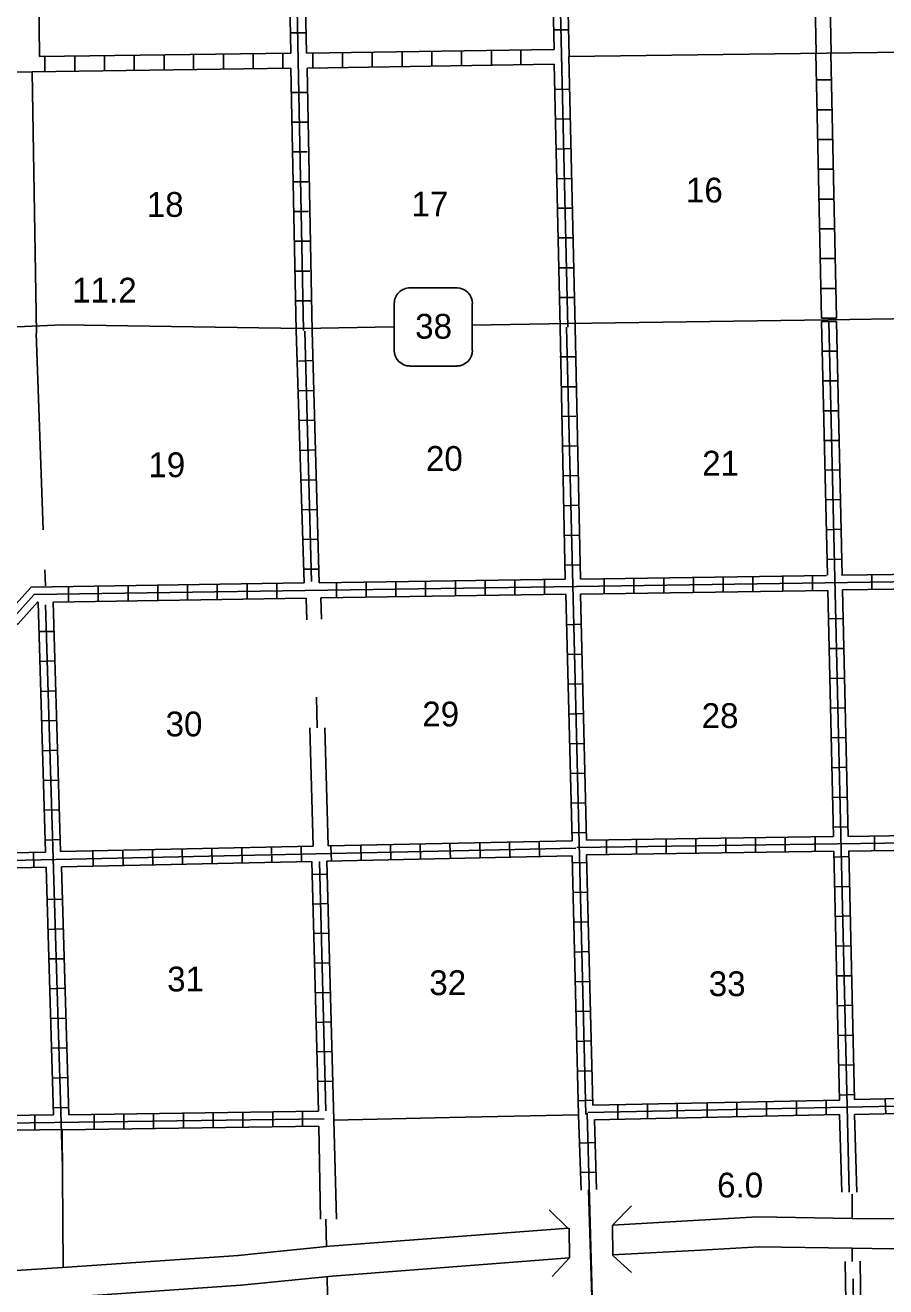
# Model space of a CAD drawing. Extents: x 1881594 to 2243936, y 15775045 to 16151935.
# Drawn here: x 2039499 to 2056850, y 15865191 to 15890631 of the extents above; entities that cross this region are included whole.
import ezdxf

# ---------------------------------------------------------------- set-up
doc = ezdxf.new("R2010")
doc.units = 0
for name, color, linetype in [('L10', 7, 'Continuous'), ('L11', 7, 'Continuous'), ('L13', 7, 'Continuous'), ('L14', 7, 'Continuous'), ('L18', 7, 'Continuous'), ('L28', 7, 'Continuous'), ('L3', 7, 'Continuous'), ('L4', 7, 'Continuous'), ('L5', 7, 'Continuous'), ('L8', 7, 'Continuous')]:
    doc.layers.add(name, color=color, linetype=linetype)

msp = doc.modelspace()

# ---------------------------------------------------------------- linework, layer by layer
at = {"layer": 'L10'}
for p, q in [((2045176, 15878643), (2045162, 15879077)), ((2045476, 15878653), (2045462, 15879081))]:
    msp.add_line(p, q, dxfattribs=at)
for points in [[(2056062, 15863665), (2056030, 15865701)], [(2056363, 15863665), (2056331, 15865705)]]:
    msp.add_lwpolyline(points, dxfattribs=at)
at = {"layer": 'L11'}
for p, q in [((2039790, 15890002), (2039711, 15895258)), ((2045305, 15874074), (2045238, 15876460)), ((2045605, 15874080), (2045538, 15876464)), ((2045454, 15866557), (2045421, 15868429))]:
    msp.add_line(p, q, dxfattribs=at)
for points in [[(2055920, 15868666), (2055962, 15867097)], [(2056221, 15868666), (2056263, 15867097)], [(2045773, 15866557), (2045720, 15868550)]]:
    msp.add_lwpolyline(points, dxfattribs=at)
at = {"layer": 'L13'}
for p, q in [((2039729, 15884420), (2039640, 15889689)), ((2039720, 15884420), (2039864, 15880456)), ((2039895, 15879648), (2039906, 15879326)), ((2045388, 15876462), (2045371, 15877082)), ((2045720, 15868550), (2048056, 15868602)), ((2048056, 15868602), (2050655, 15868661)), ((2040265, 15865598), (2040243, 15868357)), ((2056173, 15866585), (2056173, 15867060)), ((2045571, 15865999), (2045562, 15866557)), ((2056173, 15865703), (2056173, 15865973)), ((2045624, 15863518), (2045587, 15865408))]:
    msp.add_line(p, q, dxfattribs=at)
at = {"layer": 'L18'}
for points in [[(2051347, 15866443), (2051722, 15866823)], [(2050064, 15866744), (2050445, 15866369)], [(2050471, 15865772), (2050466, 15866374)], [(2051347, 15865825), (2051337, 15866427)], [(2050471, 15865772), (2050122, 15865397)], [(2051722, 15865476), (2051347, 15865825)]]:
    msp.add_lwpolyline(points, dxfattribs=at)
at = {"layer": 'L3'}
for p, q in [((2048206, 15885335), (2047256, 15885335)), ((2046939, 15885018), (2046939, 15884073)), ((2048512, 15884073), (2048512, 15885018)), ((2048507, 15884585), (2050445, 15884617)), ((2050445, 15884617), (2055687, 15884691)), ((2055687, 15884691), (2058306, 15884733)), ((2045091, 15884516), (2046923, 15884548)), ((2047256, 15883756), (2048206, 15883756))]:
    msp.add_line(p, q, dxfattribs=at)
for points in [[(2034478, 15884326), (2037041, 15884445), (2040254, 15884587), (2045091, 15884516)], [(2056173, 15866571), (2056970, 15866559), (2061511, 15866606)], [(2056173, 15865969), (2056970, 15865957), (2061511, 15866010)]]:
    msp.add_lwpolyline(points, dxfattribs=at)
for centre, start, end in [((2047255, 15885019), 90.0011, 180.0011), ((2048200, 15885019), 0.0011, 90.0011), ((2047256, 15884074), 180.0011, 270.0011), ((2048200, 15884074), 270.0011, 0.0011)]:
    msp.add_arc(centre, 315, start, end, dxfattribs=at)
at = {"layer": 'L4'}
for p, q in [((2057203, 15890089), (2050469, 15890002)), ((2050932, 15864761), (2050855, 15867146))]:
    msp.add_line(p, q, dxfattribs=at)
at = {"layer": 'L5'}
for points in [[(2051337, 15866432), (2053090, 15866532), (2054267, 15866601)], [(2054267, 15866601), (2056173, 15866571)], [(2043787, 15865825), (2045640, 15866010), (2050455, 15866374)], [(2037129, 15865376), (2040254, 15865577), (2043797, 15865825)], [(2043855, 15865223), (2045687, 15865408), (2050471, 15865772)], [(2051337, 15865835), (2053121, 15865930), (2054299, 15865999)], [(2054272, 15865999), (2056173, 15865969)], [(2037166, 15864774), (2040286, 15864975), (2043845, 15865223)]]:
    msp.add_lwpolyline(points, dxfattribs=at)
at = {"layer": 'L8'}
for p, q in [((2045149, 15890477), (2044848, 15890477)), ((2050445, 15890541), (2050149, 15890536)), ((2039895, 15889691), (2039895, 15889992)), ((2040497, 15889701), (2040497, 15890002)), ((2041099, 15889707), (2041099, 15890008)), ((2041696, 15889717), (2041696, 15890018)), ((2042298, 15889722), (2042298, 15890023)), ((2042894, 15889733), (2042894, 15890034)), ((2043496, 15889744), (2043496, 15890039)), ((2044098, 15889749), (2044098, 15890050)), ((2044695, 15889759), (2044695, 15890060)), ((2045297, 15889765), (2045297, 15890066)), ((2045899, 15889775), (2045899, 15890076)), ((2046495, 15889786), (2046495, 15890081)), ((2047097, 15889791), (2047097, 15890092)), ((2047699, 15889802), (2047699, 15890097)), ((2048296, 15889807), (2048296, 15890108)), ((2048898, 15889823), (2048898, 15890124)), ((2049494, 15889833), (2049494, 15890134)), ((2055756, 15889527), (2055455, 15889527)), ((2045170, 15889274), (2044874, 15889274)), ((2050482, 15889342), (2050181, 15889332)), ((2055772, 15888925), (2055471, 15888925)), ((2045181, 15888677), (2044880, 15888677)), ((2050487, 15888740), (2050186, 15888735)), ((2055777, 15888323), (2055482, 15888323)), ((2045186, 15888075), (2044890, 15888075)), ((2050503, 15888144), (2050207, 15888133)), ((2055798, 15887727), (2055497, 15887727)), ((2045207, 15887473), (2044906, 15887473)), ((2050524, 15887542), (2050223, 15887531)), ((2050529, 15886940), (2050228, 15886940)), ((2055804, 15887125), (2055503, 15887125)), ((2045212, 15886876), (2044911, 15886876)), ((2055819, 15886523), (2055524, 15886523)), ((2045228, 15886275), (2044932, 15886275)), ((2050545, 15886343), (2050249, 15886343)), ((2055830, 15885926), (2055529, 15885926)), ((2045239, 15885673), (2044938, 15885673)), ((2050561, 15885741), (2050265, 15885741)), ((2050571, 15885139), (2050270, 15885139)), ((2055846, 15885324), (2055545, 15885324)), ((2045254, 15885076), (2044954, 15885076)), ((2055856, 15884722), (2055555, 15884722)), ((2055555, 15884659), (2055856, 15884659)), ((2045006, 15883856), (2045307, 15883867)), ((2050281, 15883941), (2050582, 15883941)), ((2055571, 15884057), (2055872, 15884057)), ((2050297, 15883339), (2050598, 15883339)), ((2055582, 15883460), (2055878, 15883460)), ((2045022, 15883260), (2045323, 15883265)), ((2055598, 15882858), (2055899, 15882858)), ((2045038, 15882658), (2045339, 15882668)), ((2050307, 15882742), (2050603, 15882747)), ((2045054, 15882056), (2045355, 15882066)), ((2050323, 15882140), (2050624, 15882151)), ((2055614, 15882256), (2055914, 15882256)), ((2050339, 15881544), (2050640, 15881549)), ((2055619, 15881660), (2055920, 15881665)), ((2045070, 15881459), (2045371, 15881464)), ((2055640, 15881058), (2055936, 15881068)), ((2045080, 15880857), (2045381, 15880868)), ((2050355, 15880942), (2050656, 15880952)), ((2050365, 15880340), (2050661, 15880350)), ((2055656, 15880456), (2055957, 15880466)), ((2045096, 15880261), (2045397, 15880266)), ((2055661, 15879859), (2055962, 15879865)), ((2045112, 15879659), (2045413, 15879664)), ((2050381, 15879743), (2050682, 15879748)), ((2054172, 15879215), (2054172, 15879516)), ((2054774, 15879226), (2054774, 15879527)), ((2055371, 15879231), (2055371, 15879532)), ((2056569, 15879252), (2056569, 15879548)), ((2040371, 15879009), (2040371, 15879310)), ((2040973, 15879014), (2040973, 15879315)), ((2041574, 15879025), (2041574, 15879326)), ((2042171, 15879036), (2042171, 15879331)), ((2042773, 15879041), (2042773, 15879342)), ((2043370, 15879057), (2043370, 15879358)), ((2043971, 15879067), (2043971, 15879368)), ((2044573, 15879073), (2044573, 15879374)), ((2045772, 15879094), (2045772, 15879389)), ((2046374, 15879099), (2046374, 15879400)), ((2046970, 15879110), (2046970, 15879410)), ((2047572, 15879115), (2047572, 15879416)), ((2048174, 15879125), (2048174, 15879426)), ((2048771, 15879131), (2048771, 15879432)), ((2049373, 15879141), (2049373, 15879442)), ((2049969, 15879152), (2049969, 15879447)), ((2051173, 15879168), (2051173, 15879469)), ((2051770, 15879173), (2051770, 15879474)), ((2052372, 15879194), (2052372, 15879490)), ((2052974, 15879199), (2052974, 15879500)), ((2053570, 15879210), (2053570, 15879506)), ((2050413, 15878539), (2050714, 15878550)), ((2055698, 15878661), (2055999, 15878666)), ((2040080, 15878407), (2039779, 15878402)), ((2055703, 15878059), (2056004, 15878064)), ((2040096, 15877811), (2039795, 15877800)), ((2050429, 15877943), (2050730, 15877948)), ((2050439, 15877341), (2050740, 15877351)), ((2055719, 15877457), (2056020, 15877467)), ((2040112, 15877209), (2039811, 15877198)), ((2050455, 15876739), (2050756, 15876749)), ((2055740, 15876860), (2056036, 15876865)), ((2040128, 15876607), (2039832, 15876601)), ((2055746, 15876258), (2056046, 15876269)), ((2040154, 15876010), (2039853, 15876000)), ((2050471, 15876142), (2050772, 15876147)), ((2050487, 15875540), (2050788, 15875551)), ((2055761, 15875656), (2056062, 15875667)), ((2040170, 15875408), (2039874, 15875398)), ((2050497, 15874944), (2050798, 15874949)), ((2055777, 15875060), (2056078, 15875065)), ((2040191, 15874806), (2039890, 15874801)), ((2055788, 15874458), (2056089, 15874468)), ((2040207, 15874210), (2039906, 15874199)), ((2049869, 15873866), (2049864, 15874167)), ((2050513, 15874342), (2050814, 15874352)), ((2051221, 15873909), (2051221, 15874210)), ((2051823, 15873914), (2051823, 15874215)), ((2052419, 15873924), (2052419, 15874225)), ((2053021, 15873935), (2053021, 15874231)), ((2053623, 15873940), (2053623, 15874241)), ((2054220, 15873951), (2054220, 15874252)), ((2054822, 15873956), (2054822, 15874257)), ((2055423, 15873967), (2055423, 15874268)), ((2056622, 15873983), (2056622, 15874284)), ((2039674, 15873650), (2039663, 15873951)), ((2040872, 15873676), (2040862, 15873977)), ((2041474, 15873682), (2041464, 15873983)), ((2042071, 15873697), (2042065, 15873998)), ((2042673, 15873708), (2042662, 15874009)), ((2043269, 15873724), (2043264, 15874025)), ((2043871, 15873734), (2043866, 15874035)), ((2044473, 15873750), (2044462, 15874051)), ((2045070, 15873766), (2045064, 15874067)), ((2045672, 15873777), (2045661, 15874072)), ((2046273, 15873792), (2046263, 15874093)), ((2046870, 15873798), (2046865, 15874099)), ((2047472, 15873819), (2047461, 15874115)), ((2048074, 15873824), (2048063, 15874125)), ((2048671, 15873840), (2048665, 15874141)), ((2049272, 15873856), (2049262, 15874157)), ((2045563, 15868738), (2045431, 15873770)), ((2050529, 15873740), (2050830, 15873750)), ((2055804, 15873856), (2056105, 15873866)), ((2045587, 15873513), (2045289, 15873505)), ((2050545, 15873143), (2050846, 15873148)), ((2055819, 15873259), (2056120, 15873264)), ((2040239, 15873006), (2039938, 15873000)), ((2045602, 15872917), (2045304, 15872909)), ((2055830, 15872657), (2056131, 15872668)), ((2040265, 15872409), (2039964, 15872399)), ((2050561, 15872541), (2050862, 15872552)), ((2045618, 15872320), (2045320, 15872313)), ((2050571, 15871939), (2050872, 15871950)), ((2055846, 15872061), (2056147, 15872066)), ((2040281, 15871807), (2039980, 15871802)), ((2045634, 15871724), (2045336, 15871716)), ((2055862, 15871459), (2056163, 15871464)), ((2040297, 15871211), (2039996, 15871200)), ((2045649, 15871128), (2045351, 15871120)), ((2050587, 15871343), (2050888, 15871348)), ((2055878, 15870857), (2056173, 15870867)), ((2040313, 15870609), (2040012, 15870598)), ((2050603, 15870741), (2050904, 15870751)), ((2045665, 15870531), (2045367, 15870523)), ((2050624, 15870139), (2050920, 15870149)), ((2055888, 15870260), (2056189, 15870265)), ((2040328, 15870007), (2040033, 15870001)), ((2045681, 15869935), (2045382, 15869927)), ((2055904, 15869658), (2056205, 15869669)), ((2040350, 15869410), (2040049, 15869400)), ((2045696, 15869338), (2045398, 15869331)), ((2050629, 15869542), (2050930, 15869547)), ((2050645, 15868940), (2050946, 15868951)), ((2051448, 15868565), (2051448, 15868866)), ((2052044, 15868581), (2052044, 15868882)), ((2052646, 15868592), (2052646, 15868893)), ((2053248, 15868607), (2053248, 15868908)), ((2053845, 15868618), (2053845, 15868914)), ((2054447, 15868634), (2054447, 15868935)), ((2055049, 15868639), (2055049, 15868940)), ((2055645, 15868660), (2055645, 15868956)), ((2055920, 15869056), (2056221, 15869067)), ((2056849, 15868681), (2056838, 15868982)), ((2039690, 15868349), (2039690, 15868650)), ((2040371, 15868808), (2040070, 15868798)), ((2040888, 15868365), (2040888, 15868666)), ((2041490, 15868375), (2041490, 15868676)), ((2042087, 15868380), (2042087, 15868681)), ((2042688, 15868391), (2042688, 15868692)), ((2043290, 15868402), (2043290, 15868697)), ((2043887, 15868407), (2043887, 15868708)), ((2044489, 15868417), (2044489, 15868718)), ((2045091, 15868423), (2045091, 15868724)), ((2050674, 15868089), (2050991, 15868100)), ((2050714, 15867493), (2051015, 15867499))]:
    msp.add_line(p, q, dxfattribs=at)
for points in [[(2045112, 15884474), (2044589, 15911064)], [(2050439, 15884543), (2049822, 15911159)], [(2050469, 15890002), (2050355, 15895039)], [(2055448, 15890067), (2055344, 15895161)], [(2055749, 15890070), (2055646, 15895168)], [(2044853, 15890066), (2044763, 15894981)], [(2045170, 15890066), (2045070, 15894981)], [(2050165, 15890140), (2050054, 15895014)], [(2039790, 15890002), (2044853, 15890066)], [(2045170, 15890066), (2050165, 15890140)], [(2050587, 15884543), (2050462, 15890002)], [(2055555, 15884722), (2055441, 15890066)], [(2055856, 15884722), (2055742, 15890070)], [(2034447, 15889590), (2039640, 15889688)], [(2039640, 15889689), (2044853, 15889765)], [(2044964, 15884474), (2044853, 15889765)], [(2045181, 15889765), (2050165, 15889844)], [(2045286, 15884458), (2045181, 15889765)], [(2050286, 15884543), (2050165, 15889844)], [(2055555, 15884659), (2055672, 15879542)], [(2055703, 15884659), (2056115, 15867097)], [(2055856, 15884659), (2055973, 15879532)], [(2045122, 15879384), (2044964, 15884474)], [(2045270, 15879416), (2045138, 15884458)], [(2045423, 15879384), (2045286, 15884458)], [(2050386, 15879458), (2050286, 15884543)], [(2050804, 15868666), (2050413, 15884543)], [(2050698, 15879458), (2050587, 15884543)], [(2050698, 15879458), (2055656, 15879532)], [(2055962, 15879542), (2059547, 15879590)], [(2034679, 15879183), (2037282, 15879231), (2038016, 15878698), (2038570, 15878640), (2039188, 15878824), (2039616, 15879300), (2045122, 15879384)], [(2034779, 15879036), (2037229, 15879083), (2037958, 15878560), (2038586, 15878492), (2039272, 15878692), (2039679, 15879152), (2061094, 15879469)], [(2045423, 15879384), (2050386, 15879458)], [(2055978, 15879242), (2059547, 15879289)], [(2034695, 15878882), (2037182, 15878935), (2037894, 15878418), (2038607, 15878344), (2039357, 15878560), (2039748, 15878999), (2039763, 15878999)], [(2039763, 15878999), (2039911, 15873956)], [(2040064, 15878999), (2045162, 15879077)], [(2040064, 15878999), (2040212, 15873967)], [(2045462, 15879081), (2050397, 15879157)], [(2050524, 15874183), (2050397, 15879157)], [(2050698, 15879157), (2055682, 15879231)], [(2050819, 15874199), (2050698, 15879157)], [(2055682, 15879231), (2055798, 15874273)], [(2055978, 15879242), (2056094, 15874268)], [(2039911, 15878941), (2040254, 15867610)], [(2050524, 15874183), (2045605, 15874080)], [(2066363, 15874273), (2050624, 15874051)], [(2055788, 15874273), (2050819, 15874199)], [(2061057, 15874352), (2056094, 15874273)], [(2039906, 15873956), (2034832, 15873851)], [(2050603, 15874035), (2034874, 15873692)], [(2045305, 15874074), (2040212, 15873967)], [(2055804, 15873977), (2050819, 15873898)], [(2055804, 15873977), (2055920, 15868956)], [(2061078, 15874051), (2056105, 15873977)], [(2056105, 15873983), (2056221, 15868967)], [(2045281, 15873766), (2040228, 15873660)], [(2040228, 15873660), (2040381, 15868660)], [(2045413, 15868734), (2045281, 15873766)], [(2050524, 15873882), (2045582, 15873777)], [(2045720, 15868550), (2045582, 15873777)], [(2050656, 15868661), (2050524, 15873882)], [(2050946, 15868856), (2050819, 15873898)], [(2039922, 15873650), (2034874, 15873539)], [(2039922, 15873650), (2040070, 15868660)], [(2034911, 15868576), (2035999, 15868576), (2036258, 15868718), (2036537, 15868866), (2036907, 15868724), (2037145, 15868618), (2040070, 15868660)], [(2050846, 15868708), (2066495, 15869025)], [(2050946, 15868856), (2055920, 15868956)], [(2056221, 15868967), (2061231, 15869072)], [(2035006, 15868491), (2036031, 15868423), (2036321, 15868581), (2036548, 15868697), (2036849, 15868581), (2037113, 15868465), (2045524, 15868581)], [(2040381, 15868660), (2045413, 15868734)], [(2050705, 15867141), (2050656, 15868661)], [(2050973, 15863533), (2050830, 15868692)], [(2050978, 15868560), (2055920, 15868666)], [(2056221, 15868666), (2061231, 15868776)], [(2034911, 15868275), (2036062, 15868275), (2036390, 15868449), (2036553, 15868534), (2036791, 15868444), (2037081, 15868317), (2040243, 15868362)], [(2040243, 15868357), (2045421, 15868429)], [(2051018, 15867150), (2050978, 15868560)], [(2056215, 15863465), (2056189, 15865350)]]:
    msp.add_lwpolyline(points, dxfattribs=at)

# ---------------------------------------------------------------- texts
at = {"layer": 'L14'}
for s, p in [('16', (2052820, 15887056)), ('18', (2041949, 15886766)), ('17', (2047287, 15886776)), ('20', (2047578, 15881644)), ('21', (2053148, 15881549)), ('19', (2041981, 15881517)), ('29', (2047504, 15876491)), ('28', (2053137, 15876459)), ('30', (2042329, 15876290)), ('31', (2042361, 15871147)), ('32', (2047646, 15871073)), ('33', (2053280, 15871052))]:
    msp.add_text(s, height=500, rotation=360, dxfattribs=at).set_placement(p)
at = {"layer": 'L28'}
for s, p in [('11.2', (2040445, 15885039)), ('6.0', (2053449, 15866992))]:
    msp.add_text(s, height=500, rotation=360, dxfattribs=at).set_placement(p)
at = {"layer": 'L3'}
msp.add_text('38', height=500, rotation=360, dxfattribs=at).set_placement((2047361, 15884310))

doc.saveas('drawing.dxf')
